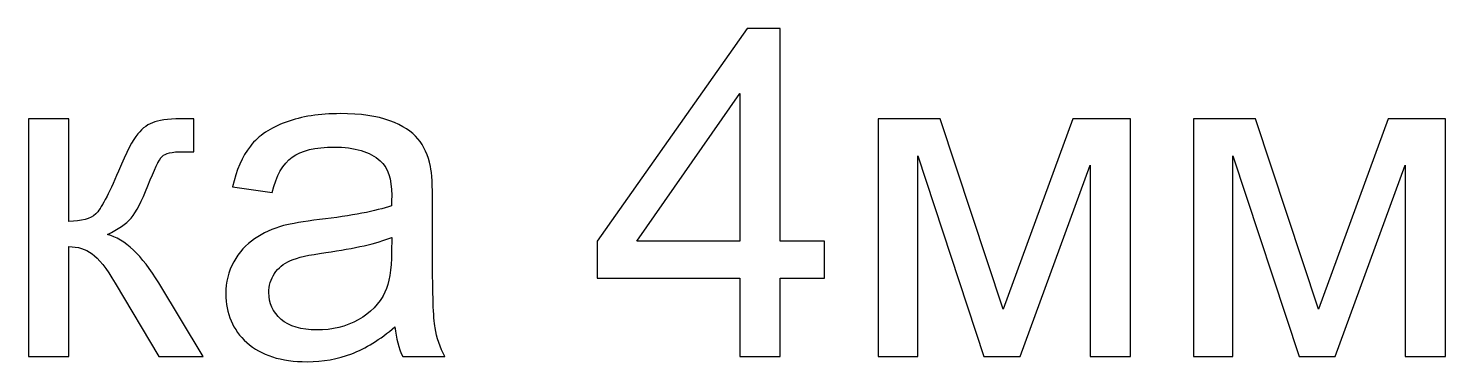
# Model space of a CAD drawing. Header units: inches. Extents: x 5.8 to 53.9, y -22.4 to 33.8.
# Drawn here: x 12.741 to 15.242, y 25.505 to 26.093 of the extents above; entities that cross this region are included whole.
import ezdxf

# ---------------------------------------------------------------- set-up
doc = ezdxf.new("R2010")
doc.units = ezdxf.units.IN
doc.header["$MEASUREMENT"] = 0
doc.layers.add('layer 1', color=7, linetype='Continuous')

msp = doc.modelspace()

# ---------------------------------------------------------------- linework, layer by layer
at = {"layer": 'layer 1', "color": 12}
for points, knots in [([(13.9963, 25.5142), (13.9963, 25.5142), (13.9963, 25.6526), (13.9963, 25.6526), (13.9963, 25.6526), (13.9963, 25.6526), (13.7448, 25.6526), (13.7448, 25.6526), (13.7448, 25.6526), (13.7448, 25.6526), (13.7448, 25.7181), (13.7448, 25.7181), (13.7448, 25.7181), (13.7448, 25.7181), (14.0093, 26.0934), (14.0093, 26.0934), (14.0093, 26.0934), (14.0093, 26.0934), (14.0675, 26.0934), (14.0675, 26.0934), (14.0675, 26.0934), (14.0675, 26.0934), (14.0675, 25.7181), (14.0675, 25.7181), (14.0675, 25.7181), (14.0675, 25.7181), (14.146, 25.7181), (14.146, 25.7181), (14.146, 25.7181), (14.146, 25.7181), (14.146, 25.6526), (14.146, 25.6526), (14.146, 25.6526), (14.146, 25.6526), (14.0675, 25.6526), (14.0675, 25.6526), (14.0675, 25.6526), (14.0675, 25.6526), (14.0675, 25.5142), (14.0675, 25.5142), (14.0675, 25.5142), (14.0675, 25.5142), (13.9963, 25.5142), (13.9963, 25.5142)], [0, 0, 0, 0, 0.083333, 0.083333, 0.083333, 0.083333, 0.166667, 0.166667, 0.166667, 0.166667, 0.25, 0.25, 0.25, 0.25, 0.333333, 0.333333, 0.333333, 0.333333, 0.416667, 0.416667, 0.416667, 0.416667, 0.5, 0.5, 0.5, 0.5, 0.583333, 0.583333, 0.583333, 0.583333, 0.666667, 0.666667, 0.666667, 0.666667, 0.75, 0.75, 0.75, 0.75, 0.833333, 0.833333, 0.833333, 0.833333, 1, 1, 1, 1]), ([(13.9963, 25.7181), (13.9963, 25.7181), (13.9963, 25.9787), (13.9963, 25.9787), (13.9963, 25.9787), (13.9963, 25.9787), (13.8147, 25.7181), (13.8147, 25.7181), (13.8147, 25.7181), (13.8147, 25.7181), (13.9963, 25.7181), (13.9963, 25.7181)], [0, 0, 0, 0, 0.25, 0.25, 0.25, 0.25, 0.5, 0.5, 0.5, 0.5, 1, 1, 1, 1]), ([(12.7414, 25.934), (12.7414, 25.934), (12.8126, 25.934), (12.8126, 25.934), (12.8126, 25.934), (12.8126, 25.934), (12.8126, 25.7529), (12.8126, 25.7529), (12.8126, 25.7529), (12.8352, 25.7529), (12.8511, 25.7572), (12.8603, 25.7659), (12.8603, 25.7659), (12.8693, 25.7746), (12.8827, 25.7998), (12.9004, 25.8417), (12.9004, 25.8417), (12.9145, 25.8749), (12.9258, 25.8967), (12.9344, 25.9072), (12.9344, 25.9072), (12.9432, 25.9177), (12.9532, 25.9249), (12.9645, 25.9285), (12.9645, 25.9285), (12.9759, 25.9322), (12.9941, 25.934), (13.0191, 25.934), (13.0191, 25.934), (13.0191, 25.934), (13.0334, 25.934), (13.0334, 25.934), (13.0334, 25.934), (13.0334, 25.934), (13.0334, 25.8754), (13.0334, 25.8754), (13.0334, 25.8754), (13.0334, 25.8754), (13.0136, 25.8758), (13.0136, 25.8758), (13.0136, 25.8758), (12.9948, 25.8758), (12.9828, 25.873), (12.9776, 25.8674), (12.9776, 25.8674), (12.972, 25.8617), (12.9635, 25.8444), (12.9522, 25.8157), (12.9522, 25.8157), (12.9414, 25.7882), (12.9316, 25.7692), (12.9226, 25.7587), (12.9226, 25.7587), (12.9137, 25.7481), (12.8998, 25.7386), (12.881, 25.7298), (12.881, 25.7298), (12.9116, 25.7216), (12.9418, 25.6931), (12.9715, 25.6443), (12.9715, 25.6443), (12.9715, 25.6443), (13.0496, 25.5142), (13.0496, 25.5142), (13.0496, 25.5142), (13.0496, 25.5142), (12.9714, 25.5142), (12.9714, 25.5142), (12.9714, 25.5142), (12.9714, 25.5142), (12.8944, 25.6439), (12.8944, 25.6439), (12.8944, 25.6439), (12.8789, 25.6702), (12.8654, 25.6875), (12.8539, 25.6958), (12.8539, 25.6958), (12.8423, 25.7042), (12.8286, 25.7084), (12.8126, 25.7084), (12.8126, 25.7084), (12.8126, 25.7084), (12.8126, 25.5142), (12.8126, 25.5142), (12.8126, 25.5142), (12.8126, 25.5142), (12.7414, 25.5142), (12.7414, 25.5142), (12.7414, 25.5142), (12.7414, 25.5142), (12.7414, 25.934), (12.7414, 25.934)], [0, 0, 0, 0, 0.041667, 0.041667, 0.041667, 0.041667, 0.083333, 0.083333, 0.083333, 0.083333, 0.125, 0.125, 0.125, 0.125, 0.166667, 0.166667, 0.166667, 0.166667, 0.208333, 0.208333, 0.208333, 0.208333, 0.25, 0.25, 0.25, 0.25, 0.291667, 0.291667, 0.291667, 0.291667, 0.333333, 0.333333, 0.333333, 0.333333, 0.375, 0.375, 0.375, 0.375, 0.416667, 0.416667, 0.416667, 0.416667, 0.458333, 0.458333, 0.458333, 0.458333, 0.5, 0.5, 0.5, 0.5, 0.541667, 0.541667, 0.541667, 0.541667, 0.583333, 0.583333, 0.583333, 0.583333, 0.625, 0.625, 0.625, 0.625, 0.666667, 0.666667, 0.666667, 0.666667, 0.708333, 0.708333, 0.708333, 0.708333, 0.75, 0.75, 0.75, 0.75, 0.791667, 0.791667, 0.791667, 0.791667, 0.833333, 0.833333, 0.833333, 0.833333, 0.875, 0.875, 0.875, 0.875, 0.916667, 0.916667, 0.916667, 0.916667, 1, 1, 1, 1]), ([(13.3881, 25.5668), (13.3616, 25.5443), (13.3362, 25.5285), (13.3118, 25.5192), (13.3118, 25.5192), (13.2874, 25.5099), (13.2612, 25.5053), (13.2332, 25.5053), (13.2332, 25.5053), (13.1871, 25.5053), (13.1516, 25.5165), (13.1268, 25.5391), (13.1268, 25.5391), (13.102, 25.5614), (13.0896, 25.5901), (13.0896, 25.6251), (13.0896, 25.6251), (13.0896, 25.6456), (13.0943, 25.6643), (13.1036, 25.6813), (13.1036, 25.6813), (13.113, 25.6983), (13.1253, 25.7117), (13.1404, 25.722), (13.1404, 25.722), (13.1556, 25.7322), (13.1726, 25.7401), (13.1916, 25.7453), (13.1916, 25.7453), (13.2057, 25.7489), (13.2268, 25.7525), (13.255, 25.756), (13.255, 25.756), (13.3124, 25.7627), (13.3549, 25.7709), (13.382, 25.7804), (13.382, 25.7804), (13.3823, 25.7901), (13.3824, 25.7963), (13.3824, 25.7988), (13.3824, 25.7988), (13.3824, 25.8277), (13.3757, 25.848), (13.3622, 25.8599), (13.3622, 25.8599), (13.344, 25.8759), (13.3169, 25.8839), (13.281, 25.8839), (13.281, 25.8839), (13.2475, 25.8839), (13.2226, 25.878), (13.2067, 25.8662), (13.2067, 25.8662), (13.1907, 25.8545), (13.179, 25.8337), (13.1713, 25.8038), (13.1713, 25.8038), (13.1713, 25.8038), (13.1017, 25.8135), (13.1017, 25.8135), (13.1017, 25.8135), (13.1081, 25.8433), (13.1184, 25.8674), (13.133, 25.8858), (13.133, 25.8858), (13.1476, 25.9041), (13.1686, 25.9181), (13.1961, 25.9281), (13.1961, 25.9281), (13.2235, 25.938), (13.2554, 25.9429), (13.2915, 25.9429), (13.2915, 25.9429), (13.3274, 25.9429), (13.3566, 25.9388), (13.3792, 25.9303), (13.3792, 25.9303), (13.4015, 25.9218), (13.4181, 25.9113), (13.4286, 25.8985), (13.4286, 25.8985), (13.4392, 25.8856), (13.4466, 25.8695), (13.4509, 25.8499), (13.4509, 25.8499), (13.4532, 25.8378), (13.4544, 25.816), (13.4544, 25.7845), (13.4544, 25.7845), (13.4544, 25.7845), (13.4544, 25.6902), (13.4544, 25.6902), (13.4544, 25.6902), (13.4544, 25.6242), (13.4559, 25.5826), (13.4588, 25.5649), (13.4588, 25.5649), (13.4617, 25.5473), (13.4676, 25.5304), (13.4762, 25.5142), (13.4762, 25.5142), (13.4762, 25.5142), (13.4018, 25.5142), (13.4018, 25.5142), (13.4018, 25.5142), (13.3947, 25.5292), (13.3901, 25.5467), (13.3881, 25.5668)], [0, 0, 0, 0, 0.035714, 0.035714, 0.035714, 0.035714, 0.071429, 0.071429, 0.071429, 0.071429, 0.107143, 0.107143, 0.107143, 0.107143, 0.142857, 0.142857, 0.142857, 0.142857, 0.178571, 0.178571, 0.178571, 0.178571, 0.214286, 0.214286, 0.214286, 0.214286, 0.25, 0.25, 0.25, 0.25, 0.285714, 0.285714, 0.285714, 0.285714, 0.321429, 0.321429, 0.321429, 0.321429, 0.357143, 0.357143, 0.357143, 0.357143, 0.392857, 0.392857, 0.392857, 0.392857, 0.428571, 0.428571, 0.428571, 0.428571, 0.464286, 0.464286, 0.464286, 0.464286, 0.5, 0.5, 0.5, 0.5, 0.535714, 0.535714, 0.535714, 0.535714, 0.571429, 0.571429, 0.571429, 0.571429, 0.607143, 0.607143, 0.607143, 0.607143, 0.642857, 0.642857, 0.642857, 0.642857, 0.678571, 0.678571, 0.678571, 0.678571, 0.714286, 0.714286, 0.714286, 0.714286, 0.75, 0.75, 0.75, 0.75, 0.785714, 0.785714, 0.785714, 0.785714, 0.821429, 0.821429, 0.821429, 0.821429, 0.857143, 0.857143, 0.857143, 0.857143, 0.892857, 0.892857, 0.892857, 0.892857, 0.928571, 0.928571, 0.928571, 0.928571, 1, 1, 1, 1]), ([(14.2407, 25.934), (14.2407, 25.934), (14.3502, 25.934), (14.3502, 25.934), (14.3502, 25.934), (14.3502, 25.934), (14.4612, 25.5981), (14.4612, 25.5981), (14.4612, 25.5981), (14.4612, 25.5981), (14.584, 25.934), (14.584, 25.934), (14.584, 25.934), (14.584, 25.934), (14.6856, 25.934), (14.6856, 25.934), (14.6856, 25.934), (14.6856, 25.934), (14.6856, 25.5142), (14.6856, 25.5142), (14.6856, 25.5142), (14.6856, 25.5142), (14.6144, 25.5142), (14.6144, 25.5142), (14.6144, 25.5142), (14.6144, 25.5142), (14.6144, 25.8522), (14.6144, 25.8522), (14.6144, 25.8522), (14.6144, 25.8522), (14.4908, 25.5142), (14.4908, 25.5142), (14.4908, 25.5142), (14.4908, 25.5142), (14.4272, 25.5142), (14.4272, 25.5142), (14.4272, 25.5142), (14.4272, 25.5142), (14.3103, 25.8684), (14.3103, 25.8684), (14.3103, 25.8684), (14.3103, 25.8684), (14.3103, 25.5142), (14.3103, 25.5142), (14.3103, 25.5142), (14.3103, 25.5142), (14.2407, 25.5142), (14.2407, 25.5142), (14.2407, 25.5142), (14.2407, 25.5142), (14.2407, 25.934), (14.2407, 25.934)], [0, 0, 0, 0, 0.071429, 0.071429, 0.071429, 0.071429, 0.142857, 0.142857, 0.142857, 0.142857, 0.214286, 0.214286, 0.214286, 0.214286, 0.285714, 0.285714, 0.285714, 0.285714, 0.357143, 0.357143, 0.357143, 0.357143, 0.428571, 0.428571, 0.428571, 0.428571, 0.5, 0.5, 0.5, 0.5, 0.571429, 0.571429, 0.571429, 0.571429, 0.642857, 0.642857, 0.642857, 0.642857, 0.714286, 0.714286, 0.714286, 0.714286, 0.785714, 0.785714, 0.785714, 0.785714, 0.857143, 0.857143, 0.857143, 0.857143, 1, 1, 1, 1]), ([(14.7968, 25.934), (14.7968, 25.934), (14.9063, 25.934), (14.9063, 25.934), (14.9063, 25.934), (14.9063, 25.934), (15.0173, 25.5981), (15.0173, 25.5981), (15.0173, 25.5981), (15.0173, 25.5981), (15.1401, 25.934), (15.1401, 25.934), (15.1401, 25.934), (15.1401, 25.934), (15.2417, 25.934), (15.2417, 25.934), (15.2417, 25.934), (15.2417, 25.934), (15.2417, 25.5142), (15.2417, 25.5142), (15.2417, 25.5142), (15.2417, 25.5142), (15.1705, 25.5142), (15.1705, 25.5142), (15.1705, 25.5142), (15.1705, 25.5142), (15.1705, 25.8522), (15.1705, 25.8522), (15.1705, 25.8522), (15.1705, 25.8522), (15.0469, 25.5142), (15.0469, 25.5142), (15.0469, 25.5142), (15.0469, 25.5142), (14.9833, 25.5142), (14.9833, 25.5142), (14.9833, 25.5142), (14.9833, 25.5142), (14.8664, 25.8684), (14.8664, 25.8684), (14.8664, 25.8684), (14.8664, 25.8684), (14.8664, 25.5142), (14.8664, 25.5142), (14.8664, 25.5142), (14.8664, 25.5142), (14.7968, 25.5142), (14.7968, 25.5142), (14.7968, 25.5142), (14.7968, 25.5142), (14.7968, 25.934), (14.7968, 25.934)], [0, 0, 0, 0, 0.071429, 0.071429, 0.071429, 0.071429, 0.142857, 0.142857, 0.142857, 0.142857, 0.214286, 0.214286, 0.214286, 0.214286, 0.285714, 0.285714, 0.285714, 0.285714, 0.357143, 0.357143, 0.357143, 0.357143, 0.428571, 0.428571, 0.428571, 0.428571, 0.5, 0.5, 0.5, 0.5, 0.571429, 0.571429, 0.571429, 0.571429, 0.642857, 0.642857, 0.642857, 0.642857, 0.714286, 0.714286, 0.714286, 0.714286, 0.785714, 0.785714, 0.785714, 0.785714, 0.857143, 0.857143, 0.857143, 0.857143, 1, 1, 1, 1]), ([(13.3824, 25.7246), (13.3565, 25.714), (13.3177, 25.7051), (13.2659, 25.6979), (13.2659, 25.6979), (13.2365, 25.6937), (13.2158, 25.689), (13.2036, 25.6837), (13.2036, 25.6837), (13.1915, 25.6784), (13.1822, 25.6708), (13.1756, 25.6608), (13.1756, 25.6608), (13.169, 25.6507), (13.1656, 25.6395), (13.1656, 25.6271), (13.1656, 25.6271), (13.1656, 25.6083), (13.1728, 25.5926), (13.1872, 25.58), (13.1872, 25.58), (13.2016, 25.5675), (13.2226, 25.5612), (13.2503, 25.5612), (13.2503, 25.5612), (13.2776, 25.5612), (13.3021, 25.5671), (13.3235, 25.5791), (13.3235, 25.5791), (13.3448, 25.591), (13.3606, 25.6073), (13.3705, 25.6279), (13.3705, 25.6279), (13.3782, 25.6439), (13.382, 25.6675), (13.382, 25.6987), (13.382, 25.6987), (13.382, 25.6987), (13.3824, 25.7246), (13.3824, 25.7246)], [0, 0, 0, 0, 0.090909, 0.090909, 0.090909, 0.090909, 0.181818, 0.181818, 0.181818, 0.181818, 0.272727, 0.272727, 0.272727, 0.272727, 0.363636, 0.363636, 0.363636, 0.363636, 0.454545, 0.454545, 0.454545, 0.454545, 0.545455, 0.545455, 0.545455, 0.545455, 0.636364, 0.636364, 0.636364, 0.636364, 0.727273, 0.727273, 0.727273, 0.727273, 0.818182, 0.818182, 0.818182, 0.818182, 1, 1, 1, 1])]:
    msp.add_open_spline(points, degree=3, knots=knots, dxfattribs=at)
at = {"layer": 'layer 1', "color": 22, "lineweight": 9}
for points, knots in [([(13.9963, 25.5142), (13.9963, 25.5142), (13.9963, 25.6526), (13.9963, 25.6526), (13.9963, 25.6526), (13.9963, 25.6526), (13.7448, 25.6526), (13.7448, 25.6526), (13.7448, 25.6526), (13.7448, 25.6526), (13.7448, 25.7181), (13.7448, 25.7181), (13.7448, 25.7181), (13.7448, 25.7181), (14.0093, 26.0934), (14.0093, 26.0934), (14.0093, 26.0934), (14.0093, 26.0934), (14.0675, 26.0934), (14.0675, 26.0934), (14.0675, 26.0934), (14.0675, 26.0934), (14.0675, 25.7181), (14.0675, 25.7181), (14.0675, 25.7181), (14.0675, 25.7181), (14.146, 25.7181), (14.146, 25.7181), (14.146, 25.7181), (14.146, 25.7181), (14.146, 25.6526), (14.146, 25.6526), (14.146, 25.6526), (14.146, 25.6526), (14.0675, 25.6526), (14.0675, 25.6526), (14.0675, 25.6526), (14.0675, 25.6526), (14.0675, 25.5142), (14.0675, 25.5142), (14.0675, 25.5142), (14.0675, 25.5142), (13.9963, 25.5142), (13.9963, 25.5142)], [0, 0, 0, 0, 0.083333, 0.083333, 0.083333, 0.083333, 0.166667, 0.166667, 0.166667, 0.166667, 0.25, 0.25, 0.25, 0.25, 0.333333, 0.333333, 0.333333, 0.333333, 0.416667, 0.416667, 0.416667, 0.416667, 0.5, 0.5, 0.5, 0.5, 0.583333, 0.583333, 0.583333, 0.583333, 0.666667, 0.666667, 0.666667, 0.666667, 0.75, 0.75, 0.75, 0.75, 0.833333, 0.833333, 0.833333, 0.833333, 1, 1, 1, 1]), ([(13.9963, 25.7181), (13.9963, 25.7181), (13.9963, 25.9787), (13.9963, 25.9787), (13.9963, 25.9787), (13.9963, 25.9787), (13.8147, 25.7181), (13.8147, 25.7181), (13.8147, 25.7181), (13.8147, 25.7181), (13.9963, 25.7181), (13.9963, 25.7181)], [0, 0, 0, 0, 0.25, 0.25, 0.25, 0.25, 0.5, 0.5, 0.5, 0.5, 1, 1, 1, 1]), ([(12.7414, 25.934), (12.7414, 25.934), (12.8126, 25.934), (12.8126, 25.934), (12.8126, 25.934), (12.8126, 25.934), (12.8126, 25.7529), (12.8126, 25.7529), (12.8126, 25.7529), (12.8352, 25.7529), (12.8511, 25.7572), (12.8603, 25.7659), (12.8603, 25.7659), (12.8693, 25.7746), (12.8827, 25.7998), (12.9004, 25.8417), (12.9004, 25.8417), (12.9145, 25.8749), (12.9258, 25.8967), (12.9344, 25.9072), (12.9344, 25.9072), (12.9432, 25.9177), (12.9532, 25.9249), (12.9645, 25.9285), (12.9645, 25.9285), (12.9759, 25.9322), (12.9941, 25.934), (13.0191, 25.934), (13.0191, 25.934), (13.0191, 25.934), (13.0334, 25.934), (13.0334, 25.934), (13.0334, 25.934), (13.0334, 25.934), (13.0334, 25.8754), (13.0334, 25.8754), (13.0334, 25.8754), (13.0334, 25.8754), (13.0136, 25.8758), (13.0136, 25.8758), (13.0136, 25.8758), (12.9948, 25.8758), (12.9828, 25.873), (12.9776, 25.8674), (12.9776, 25.8674), (12.972, 25.8617), (12.9635, 25.8444), (12.9522, 25.8157), (12.9522, 25.8157), (12.9414, 25.7882), (12.9316, 25.7692), (12.9226, 25.7587), (12.9226, 25.7587), (12.9137, 25.7481), (12.8998, 25.7386), (12.881, 25.7298), (12.881, 25.7298), (12.9116, 25.7216), (12.9418, 25.6931), (12.9715, 25.6443), (12.9715, 25.6443), (12.9715, 25.6443), (13.0496, 25.5142), (13.0496, 25.5142), (13.0496, 25.5142), (13.0496, 25.5142), (12.9714, 25.5142), (12.9714, 25.5142), (12.9714, 25.5142), (12.9714, 25.5142), (12.8944, 25.6439), (12.8944, 25.6439), (12.8944, 25.6439), (12.8789, 25.6702), (12.8654, 25.6875), (12.8539, 25.6958), (12.8539, 25.6958), (12.8423, 25.7042), (12.8286, 25.7084), (12.8126, 25.7084), (12.8126, 25.7084), (12.8126, 25.7084), (12.8126, 25.5142), (12.8126, 25.5142), (12.8126, 25.5142), (12.8126, 25.5142), (12.7414, 25.5142), (12.7414, 25.5142), (12.7414, 25.5142), (12.7414, 25.5142), (12.7414, 25.934), (12.7414, 25.934)], [0, 0, 0, 0, 0.041667, 0.041667, 0.041667, 0.041667, 0.083333, 0.083333, 0.083333, 0.083333, 0.125, 0.125, 0.125, 0.125, 0.166667, 0.166667, 0.166667, 0.166667, 0.208333, 0.208333, 0.208333, 0.208333, 0.25, 0.25, 0.25, 0.25, 0.291667, 0.291667, 0.291667, 0.291667, 0.333333, 0.333333, 0.333333, 0.333333, 0.375, 0.375, 0.375, 0.375, 0.416667, 0.416667, 0.416667, 0.416667, 0.458333, 0.458333, 0.458333, 0.458333, 0.5, 0.5, 0.5, 0.5, 0.541667, 0.541667, 0.541667, 0.541667, 0.583333, 0.583333, 0.583333, 0.583333, 0.625, 0.625, 0.625, 0.625, 0.666667, 0.666667, 0.666667, 0.666667, 0.708333, 0.708333, 0.708333, 0.708333, 0.75, 0.75, 0.75, 0.75, 0.791667, 0.791667, 0.791667, 0.791667, 0.833333, 0.833333, 0.833333, 0.833333, 0.875, 0.875, 0.875, 0.875, 0.916667, 0.916667, 0.916667, 0.916667, 1, 1, 1, 1]), ([(13.3881, 25.5668), (13.3616, 25.5443), (13.3362, 25.5285), (13.3118, 25.5192), (13.3118, 25.5192), (13.2874, 25.5099), (13.2612, 25.5053), (13.2332, 25.5053), (13.2332, 25.5053), (13.1871, 25.5053), (13.1516, 25.5165), (13.1268, 25.5391), (13.1268, 25.5391), (13.102, 25.5614), (13.0896, 25.5901), (13.0896, 25.6251), (13.0896, 25.6251), (13.0896, 25.6456), (13.0943, 25.6643), (13.1036, 25.6813), (13.1036, 25.6813), (13.113, 25.6983), (13.1253, 25.7117), (13.1404, 25.722), (13.1404, 25.722), (13.1556, 25.7322), (13.1726, 25.7401), (13.1916, 25.7453), (13.1916, 25.7453), (13.2057, 25.7489), (13.2268, 25.7525), (13.255, 25.756), (13.255, 25.756), (13.3124, 25.7627), (13.3549, 25.7709), (13.382, 25.7804), (13.382, 25.7804), (13.3823, 25.7901), (13.3824, 25.7963), (13.3824, 25.7988), (13.3824, 25.7988), (13.3824, 25.8277), (13.3757, 25.848), (13.3622, 25.8599), (13.3622, 25.8599), (13.344, 25.8759), (13.3169, 25.8839), (13.281, 25.8839), (13.281, 25.8839), (13.2475, 25.8839), (13.2226, 25.878), (13.2067, 25.8662), (13.2067, 25.8662), (13.1907, 25.8545), (13.179, 25.8337), (13.1713, 25.8038), (13.1713, 25.8038), (13.1713, 25.8038), (13.1017, 25.8135), (13.1017, 25.8135), (13.1017, 25.8135), (13.1081, 25.8433), (13.1184, 25.8674), (13.133, 25.8858), (13.133, 25.8858), (13.1476, 25.9041), (13.1686, 25.9181), (13.1961, 25.9281), (13.1961, 25.9281), (13.2235, 25.938), (13.2554, 25.9429), (13.2915, 25.9429), (13.2915, 25.9429), (13.3274, 25.9429), (13.3566, 25.9388), (13.3792, 25.9303), (13.3792, 25.9303), (13.4015, 25.9218), (13.4181, 25.9113), (13.4286, 25.8985), (13.4286, 25.8985), (13.4392, 25.8856), (13.4466, 25.8695), (13.4509, 25.8499), (13.4509, 25.8499), (13.4532, 25.8378), (13.4544, 25.816), (13.4544, 25.7845), (13.4544, 25.7845), (13.4544, 25.7845), (13.4544, 25.6902), (13.4544, 25.6902), (13.4544, 25.6902), (13.4544, 25.6242), (13.4559, 25.5826), (13.4588, 25.5649), (13.4588, 25.5649), (13.4617, 25.5473), (13.4676, 25.5304), (13.4762, 25.5142), (13.4762, 25.5142), (13.4762, 25.5142), (13.4018, 25.5142), (13.4018, 25.5142), (13.4018, 25.5142), (13.3947, 25.5292), (13.3901, 25.5467), (13.3881, 25.5668)], [0, 0, 0, 0, 0.035714, 0.035714, 0.035714, 0.035714, 0.071429, 0.071429, 0.071429, 0.071429, 0.107143, 0.107143, 0.107143, 0.107143, 0.142857, 0.142857, 0.142857, 0.142857, 0.178571, 0.178571, 0.178571, 0.178571, 0.214286, 0.214286, 0.214286, 0.214286, 0.25, 0.25, 0.25, 0.25, 0.285714, 0.285714, 0.285714, 0.285714, 0.321429, 0.321429, 0.321429, 0.321429, 0.357143, 0.357143, 0.357143, 0.357143, 0.392857, 0.392857, 0.392857, 0.392857, 0.428571, 0.428571, 0.428571, 0.428571, 0.464286, 0.464286, 0.464286, 0.464286, 0.5, 0.5, 0.5, 0.5, 0.535714, 0.535714, 0.535714, 0.535714, 0.571429, 0.571429, 0.571429, 0.571429, 0.607143, 0.607143, 0.607143, 0.607143, 0.642857, 0.642857, 0.642857, 0.642857, 0.678571, 0.678571, 0.678571, 0.678571, 0.714286, 0.714286, 0.714286, 0.714286, 0.75, 0.75, 0.75, 0.75, 0.785714, 0.785714, 0.785714, 0.785714, 0.821429, 0.821429, 0.821429, 0.821429, 0.857143, 0.857143, 0.857143, 0.857143, 0.892857, 0.892857, 0.892857, 0.892857, 0.928571, 0.928571, 0.928571, 0.928571, 1, 1, 1, 1]), ([(14.2407, 25.934), (14.2407, 25.934), (14.3502, 25.934), (14.3502, 25.934), (14.3502, 25.934), (14.3502, 25.934), (14.4612, 25.5981), (14.4612, 25.5981), (14.4612, 25.5981), (14.4612, 25.5981), (14.584, 25.934), (14.584, 25.934), (14.584, 25.934), (14.584, 25.934), (14.6856, 25.934), (14.6856, 25.934), (14.6856, 25.934), (14.6856, 25.934), (14.6856, 25.5142), (14.6856, 25.5142), (14.6856, 25.5142), (14.6856, 25.5142), (14.6144, 25.5142), (14.6144, 25.5142), (14.6144, 25.5142), (14.6144, 25.5142), (14.6144, 25.8522), (14.6144, 25.8522), (14.6144, 25.8522), (14.6144, 25.8522), (14.4908, 25.5142), (14.4908, 25.5142), (14.4908, 25.5142), (14.4908, 25.5142), (14.4272, 25.5142), (14.4272, 25.5142), (14.4272, 25.5142), (14.4272, 25.5142), (14.3103, 25.8684), (14.3103, 25.8684), (14.3103, 25.8684), (14.3103, 25.8684), (14.3103, 25.5142), (14.3103, 25.5142), (14.3103, 25.5142), (14.3103, 25.5142), (14.2407, 25.5142), (14.2407, 25.5142), (14.2407, 25.5142), (14.2407, 25.5142), (14.2407, 25.934), (14.2407, 25.934)], [0, 0, 0, 0, 0.071429, 0.071429, 0.071429, 0.071429, 0.142857, 0.142857, 0.142857, 0.142857, 0.214286, 0.214286, 0.214286, 0.214286, 0.285714, 0.285714, 0.285714, 0.285714, 0.357143, 0.357143, 0.357143, 0.357143, 0.428571, 0.428571, 0.428571, 0.428571, 0.5, 0.5, 0.5, 0.5, 0.571429, 0.571429, 0.571429, 0.571429, 0.642857, 0.642857, 0.642857, 0.642857, 0.714286, 0.714286, 0.714286, 0.714286, 0.785714, 0.785714, 0.785714, 0.785714, 0.857143, 0.857143, 0.857143, 0.857143, 1, 1, 1, 1]), ([(14.7968, 25.934), (14.7968, 25.934), (14.9063, 25.934), (14.9063, 25.934), (14.9063, 25.934), (14.9063, 25.934), (15.0173, 25.5981), (15.0173, 25.5981), (15.0173, 25.5981), (15.0173, 25.5981), (15.1401, 25.934), (15.1401, 25.934), (15.1401, 25.934), (15.1401, 25.934), (15.2417, 25.934), (15.2417, 25.934), (15.2417, 25.934), (15.2417, 25.934), (15.2417, 25.5142), (15.2417, 25.5142), (15.2417, 25.5142), (15.2417, 25.5142), (15.1705, 25.5142), (15.1705, 25.5142), (15.1705, 25.5142), (15.1705, 25.5142), (15.1705, 25.8522), (15.1705, 25.8522), (15.1705, 25.8522), (15.1705, 25.8522), (15.0469, 25.5142), (15.0469, 25.5142), (15.0469, 25.5142), (15.0469, 25.5142), (14.9833, 25.5142), (14.9833, 25.5142), (14.9833, 25.5142), (14.9833, 25.5142), (14.8664, 25.8684), (14.8664, 25.8684), (14.8664, 25.8684), (14.8664, 25.8684), (14.8664, 25.5142), (14.8664, 25.5142), (14.8664, 25.5142), (14.8664, 25.5142), (14.7968, 25.5142), (14.7968, 25.5142), (14.7968, 25.5142), (14.7968, 25.5142), (14.7968, 25.934), (14.7968, 25.934)], [0, 0, 0, 0, 0.071429, 0.071429, 0.071429, 0.071429, 0.142857, 0.142857, 0.142857, 0.142857, 0.214286, 0.214286, 0.214286, 0.214286, 0.285714, 0.285714, 0.285714, 0.285714, 0.357143, 0.357143, 0.357143, 0.357143, 0.428571, 0.428571, 0.428571, 0.428571, 0.5, 0.5, 0.5, 0.5, 0.571429, 0.571429, 0.571429, 0.571429, 0.642857, 0.642857, 0.642857, 0.642857, 0.714286, 0.714286, 0.714286, 0.714286, 0.785714, 0.785714, 0.785714, 0.785714, 0.857143, 0.857143, 0.857143, 0.857143, 1, 1, 1, 1]), ([(13.3824, 25.7246), (13.3565, 25.714), (13.3177, 25.7051), (13.2659, 25.6979), (13.2659, 25.6979), (13.2365, 25.6937), (13.2158, 25.689), (13.2036, 25.6837), (13.2036, 25.6837), (13.1915, 25.6784), (13.1822, 25.6708), (13.1756, 25.6608), (13.1756, 25.6608), (13.169, 25.6507), (13.1656, 25.6395), (13.1656, 25.6271), (13.1656, 25.6271), (13.1656, 25.6083), (13.1728, 25.5926), (13.1872, 25.58), (13.1872, 25.58), (13.2016, 25.5675), (13.2226, 25.5612), (13.2503, 25.5612), (13.2503, 25.5612), (13.2776, 25.5612), (13.3021, 25.5671), (13.3235, 25.5791), (13.3235, 25.5791), (13.3448, 25.591), (13.3606, 25.6073), (13.3705, 25.6279), (13.3705, 25.6279), (13.3782, 25.6439), (13.382, 25.6675), (13.382, 25.6987), (13.382, 25.6987), (13.382, 25.6987), (13.3824, 25.7246), (13.3824, 25.7246)], [0, 0, 0, 0, 0.090909, 0.090909, 0.090909, 0.090909, 0.181818, 0.181818, 0.181818, 0.181818, 0.272727, 0.272727, 0.272727, 0.272727, 0.363636, 0.363636, 0.363636, 0.363636, 0.454545, 0.454545, 0.454545, 0.454545, 0.545455, 0.545455, 0.545455, 0.545455, 0.636364, 0.636364, 0.636364, 0.636364, 0.727273, 0.727273, 0.727273, 0.727273, 0.818182, 0.818182, 0.818182, 0.818182, 1, 1, 1, 1])]:
    msp.add_open_spline(points, degree=3, knots=knots, dxfattribs=at)

doc.saveas('drawing.dxf')
